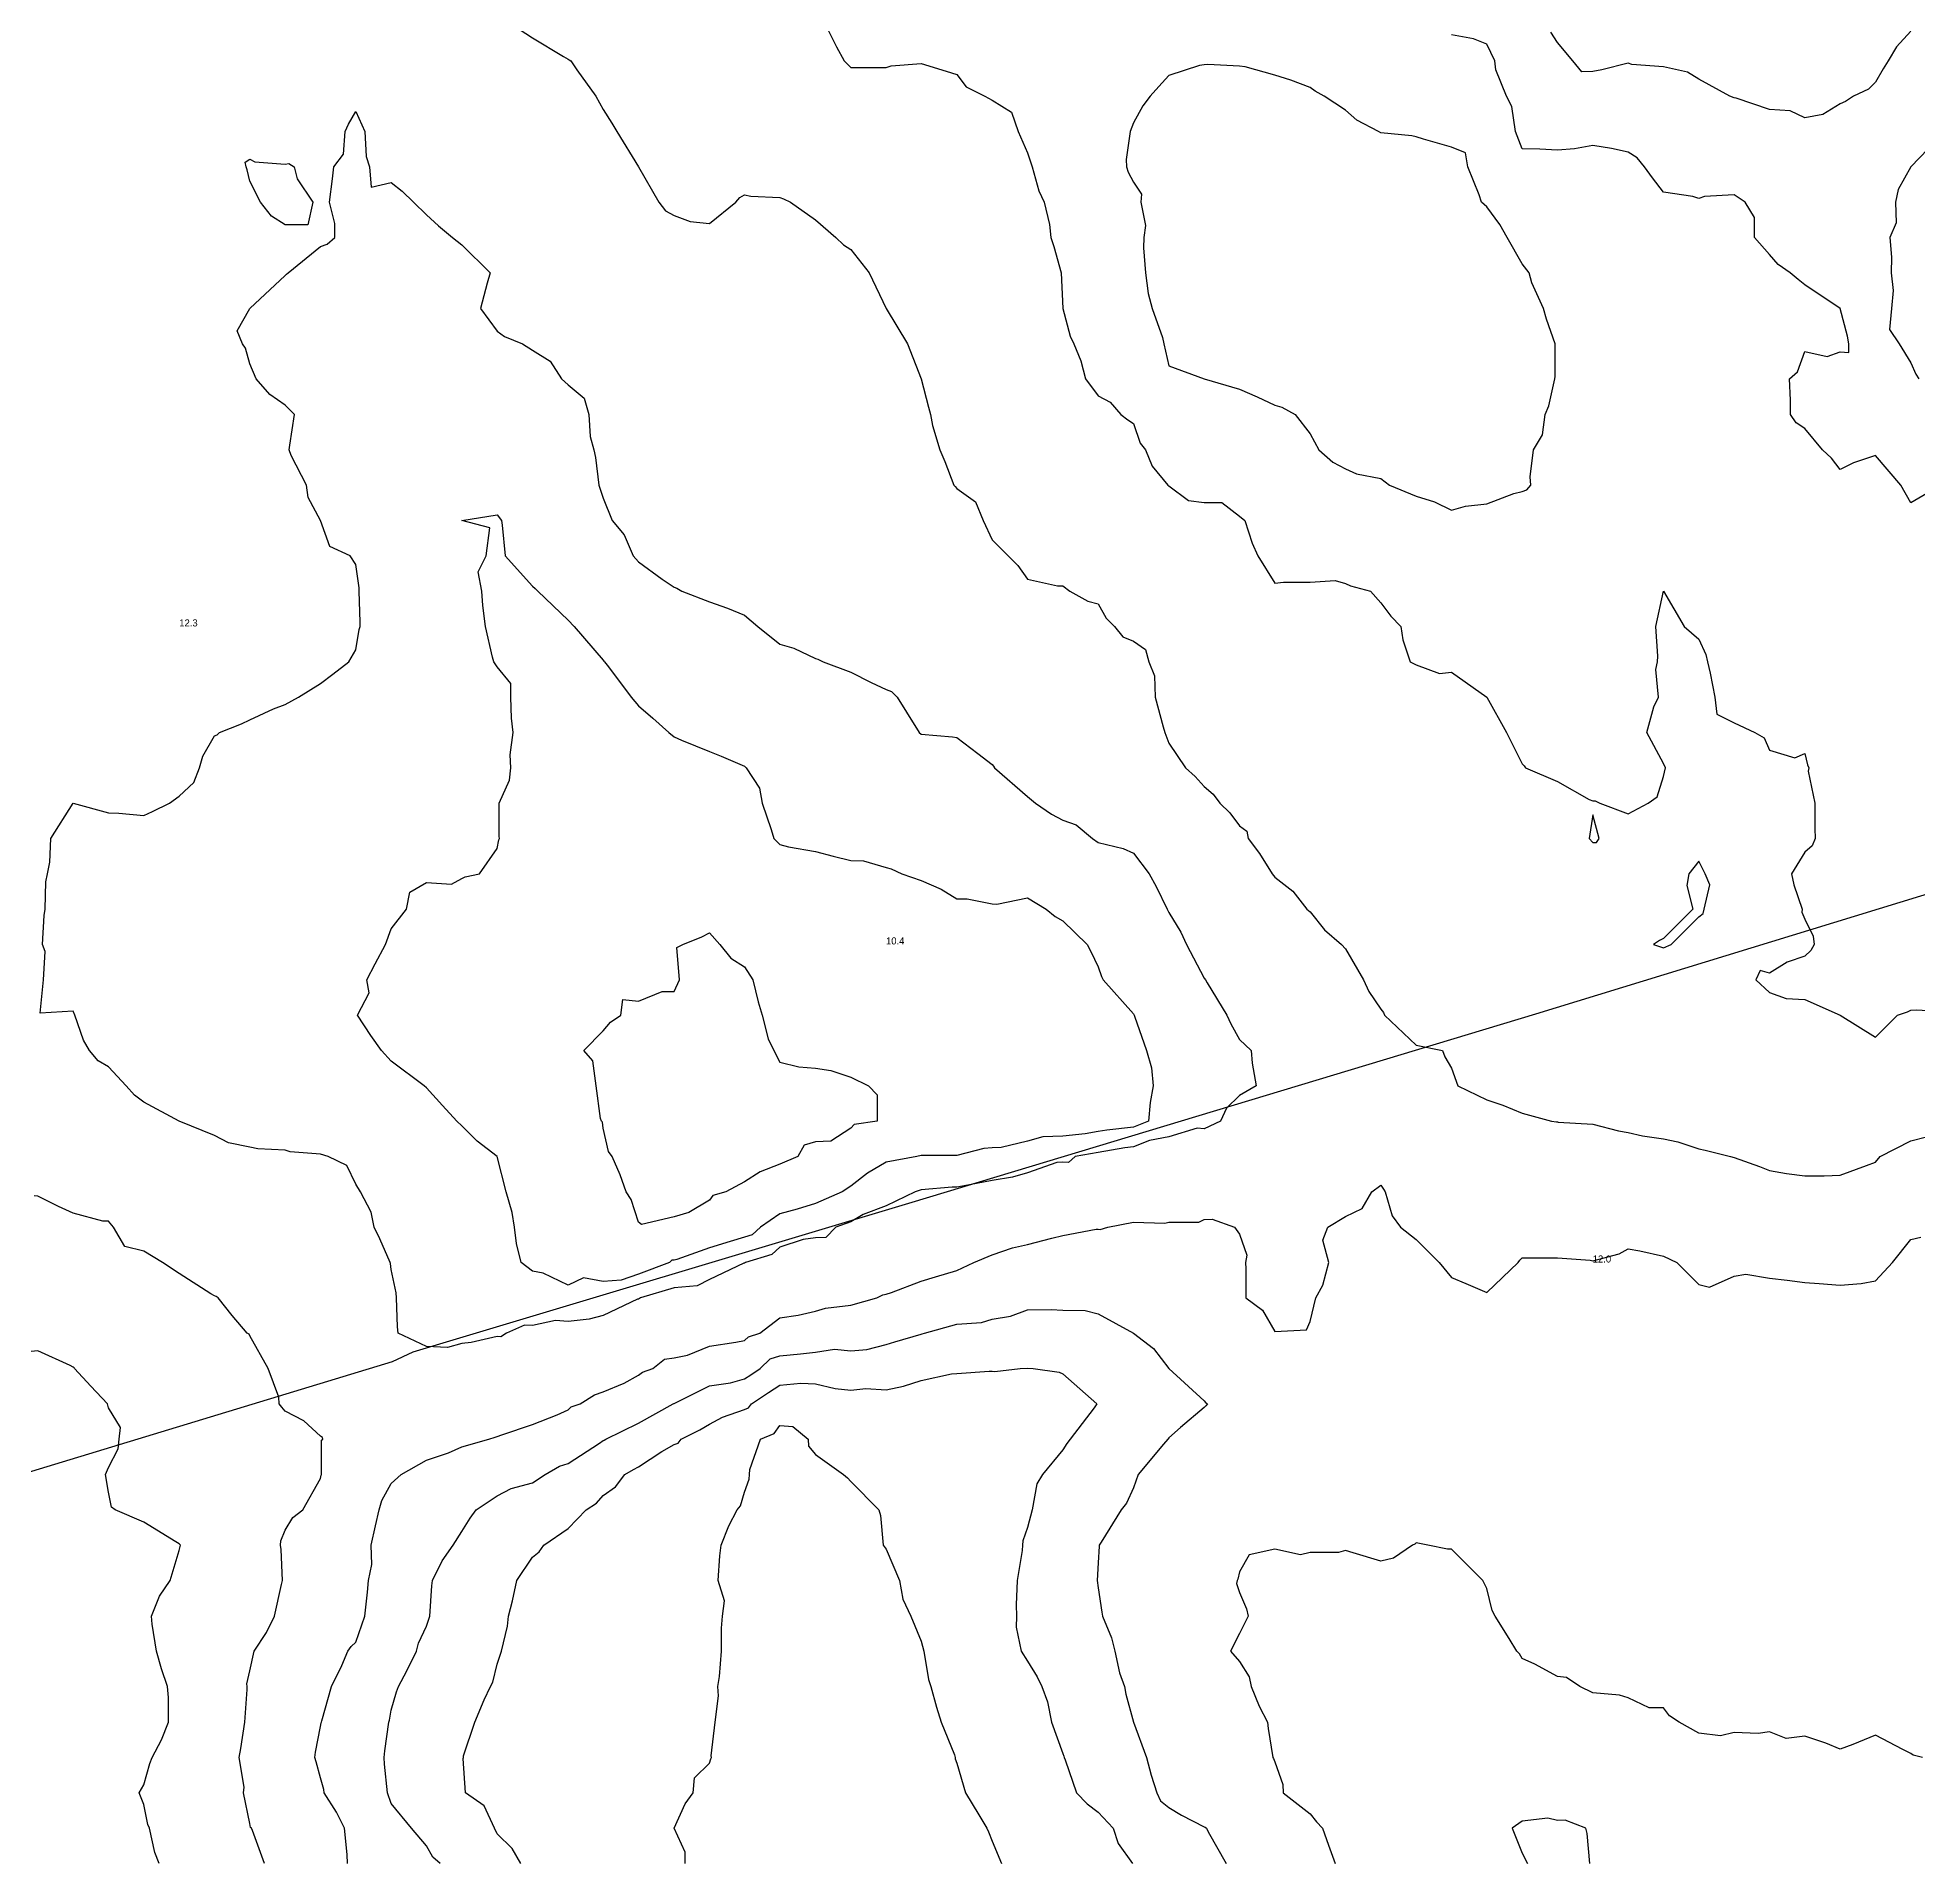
# Model space of a CAD drawing. Extents: x 0 to 650, y 0 to 881.
# Drawn here: x 235 to 501.1, y 0 to 258.3 of the extents above; entities that cross this region are included whole.
import ezdxf

# ---------------------------------------------------------------- set-up
doc = ezdxf.new("R2010")
doc.units = 0
for name, color, linetype in [('CONTOURS_MAJEURES', 3, 'CONTINUOUS'), ('CONTOURS_MINEURES', 8, 'CONTINUOUS'), ('PARCELLE', 4, 'CONTINUOUS'), ('POINTS_COTES', 7, 'CONTINUOUS')]:
    doc.layers.add(name, color=color, linetype=linetype)

msp = doc.modelspace()

# ---------------------------------------------------------------- linework, layer by layer
at = {"layer": 'CONTOURS_MAJEURES'}
for points in [[(400.005, 210.003), (405.002, 208.542), (407.501, 207.499), (409.999, 206.294), (410.999, 205.997), (412.914, 204.995), (414.996, 202.22), (416.248, 199.999), (418.237, 198.235), (420.004, 197.274), (421.566, 196.564), (425.001, 195.928), (426.251, 195.003), (429.998, 193.404), (432.62, 192.622), (434.996, 191.461), (436.999, 191.998), (440.003, 192.351), (443.811, 193.81), (445.001, 194.075), (445.676, 194.326), (446.25, 195.003), (446.136, 196.138), (446.6, 199.999), (447.874, 202.122), (448.284, 204.995), (448.798, 206.197), (449.632, 210.003), (449.657, 210.343), (449.657, 214.999), (448.473, 218.471), (448.042, 219.996), (446.4, 223.601), (446, 225.003), (445.001, 226.298), (442.874, 229.999), (441.852, 231.847), (440.003, 234.351), (439.261, 234.996), (438.949, 236.05), (437.343, 240.003), (436.972, 241.976), (434.996, 242.779), (431.05, 243.948), (429.998, 244.26), (429.41, 244.412), (425.001, 244.839), (424.668, 245), (421.631, 246.626), (420.004, 248.041), (416.999, 249.996), (415.729, 250.729), (414.996, 251.248), (412.271, 252.272), (409.999, 253.001), (405.835, 254.169), (405.002, 254.252), (400.531, 254.477), (400.005, 254.447), (399.337, 254.336), (394.997, 252.955), (393.615, 251.381), (392.398, 249.996), (391.332, 248.664), (390, 246.249), (389.524, 245), (388.959, 241.044), (389.039, 240.003), (389.276, 239.278), (390, 237.826), (391.16, 236.158), (391.048, 234.996), (391.732, 231.732), (391.46, 229.999), (391.443, 228.556), (391.734, 225.003), (392.09, 222.09), (392.673, 219.996), (394.105, 215.891), (394.331, 214.999), (394.997, 211.876), (400.005, 210.003)], [(347.19, 112.188), (350.001, 111.249), (352.5, 109.997), (353.749, 108.748), (353.749, 105.001), (350.475, 104.527), (350.001, 104.002), (347.19, 102.19), (345.004, 102.062), (343.411, 101.594), (342.5, 100.004), (339.996, 98.942), (337.172, 97.827), (334.999, 96.428), (332.334, 94.997), (330.509, 94.49), (330.002, 93.831), (327.087, 92.082), (325.005, 91.47), (320.382, 90.385), (319.997, 90.714), (318.926, 93.926), (318.233, 94.997), (317.39, 97.392), (316.249, 100.004), (315.714, 100.718), (315, 104.002), (314.881, 104.882), (314.737, 105.001), (314.615, 105.385), (314, 109.997), (313.53, 113.532), (312.224, 115.005), (315, 117.78), (315.999, 119.002), (317.498, 120.001), (317.776, 122.222), (319.997, 122), (323.335, 123.332), (325.005, 123.332), (325.774, 124.998), (325.421, 129.588), (326.254, 130.005), (328.931, 131.076), (330.002, 131.67), (331.501, 130.005), (333.056, 128.058), (334.999, 126.818), (336.175, 124.998), (336.903, 121.905), (337.498, 120.001), (338.33, 116.67), (339.127, 115.005), (339.996, 113.336), (342.667, 112.668), (345.004, 112.501), (347.19, 112.188)], [(303.329, -0.001), (302.124, 2.125), (299.998, 4.163), (299.59, 4.995), (298.124, 8.125), (295.5, 10.003), (295.179, 14.821), (295.218, 14.999), (295.228, 15.226), (296.818, 19.996), (298.157, 23.158), (299.052, 25.003), (299.384, 25.617), (299.998, 28.183), (300.586, 29.999), (301.425, 33.568), (301.576, 34.996), (302.139, 37.142), (302.774, 40.003), (304.995, 43.334), (305.926, 44.07), (306.597, 45), (310.003, 47.359), (312.569, 49.996), (314.033, 50.965), (315, 52.045), (316.732, 53.268), (318.021, 55.004), (319.289, 55.711), (319.997, 56.121), (323.271, 58.27), (325.005, 59.238), (325.574, 59.431), (326.004, 60), (328.669, 61.332), (330.002, 62.141), (331.861, 63.137), (334.999, 64.216), (335.542, 64.453), (335.948, 64.996), (338.389, 66.607), (339.996, 67.667), (342.937, 67.937), (345.004, 67.837), (347.815, 67.187), (350.001, 66.966), (352.16, 67.16), (354.998, 66.973), (357.47, 67.527), (359.996, 68.311), (364.275, 69.276), (365.003, 69.289), (369.616, 69.619), (370.001, 69.633), (370.408, 69.595), (373.998, 70.004), (374.998, 70.08), (375.831, 70.004), (379.495, 69.503), (379.995, 69.245), (384.83, 64.996), (384.446, 64.441), (381.078, 60), (380.602, 59.394), (379.995, 58.52), (377.118, 55.004), (376.318, 53.681), (375.664, 49.996), (374.998, 47.498), (374.373, 45.624), (374.316, 45), (374.266, 44.269), (373.57, 40.003), (373.43, 36.567), (373.46, 34.996), (373.399, 33.397), (374.144, 29.999), (374.998, 28.6), (376.403, 26.408), (377.042, 25.003), (377.829, 22.833), (378.396, 19.996), (379.995, 15.554), (380.156, 15.16), (380.208, 14.999), (380.366, 14.629), (381.949, 10.003), (383.438, 8.438), (385.003, 7.221), (387.129, 4.995), (387.824, 2.819), (389.861, -0.001)]]:
    msp.add_lwpolyline(points, dxfattribs=at)
at = {"layer": 'CONTOURS_MINEURES'}
for points in [[(302.304, 260), (304.995, 258.251), (309.377, 255.628), (310.003, 255.253), (310.164, 255.165), (310.387, 255.004), (311.252, 253.752), (313.929, 249.996), (315, 248.123), (316.19, 246.189), (316.922, 245), (319.997, 240.003), (322.859, 234.996), (323.803, 233.797), (325.005, 233.122), (327.276, 232.271), (330.002, 231.998), (333.75, 234.996), (334.31, 235.687), (334.999, 236.05), (335.868, 235.867), (339.996, 235.679), (340.481, 235.48), (341.499, 234.996), (345.004, 232.498), (347.919, 229.999), (349.002, 229), (350.001, 228.334), (352.631, 225.003), (354.998, 219.996), (358.032, 214.999), (359.996, 210.003), (360.997, 205.997), (361.313, 204.995), (361.56, 203.434), (362.608, 199.999), (363.334, 198.333), (364.586, 195.003), (364.77, 194.77), (365.003, 194.502), (367.649, 192.646), (368.751, 189.995), (370.001, 187.27), (372.272, 184.999), (373.635, 183.636), (374.998, 181.668), (379.281, 180.716), (379.995, 180.716), (380.996, 180.002), (383.572, 178.572), (385.003, 178.181), (386.169, 176.163), (387.335, 174.995), (388.519, 173.514), (390, 172.891), (391.718, 171.716), (392.199, 169.998), (392.998, 168), (393.086, 165.002), (394.197, 160.796), (394.442, 159.994), (394.605, 159.603), (394.997, 158.457), (397.369, 154.998), (398.753, 153.749), (400.005, 152.368), (401.29, 151.286), (402.254, 150.002), (403.628, 148.628), (405.002, 146.769), (406.036, 146.039), (406.251, 145.005), (407.857, 142.859), (409.615, 139.998), (409.999, 139.544), (412.562, 137.564), (414.542, 135.001), (414.996, 134.602), (417.053, 132.057), (419.426, 130.005), (420.004, 129.379), (422.564, 124.998), (423.336, 123.332), (425.001, 120.834), (425.393, 120.393), (425.541, 120.001), (429.998, 115.773), (433.746, 115.005), (434.087, 114.094), (434.996, 112.501), (435.906, 109.997), (440.003, 108.042), (442.26, 107.257), (445.001, 106.136), (449.165, 105.001), (449.891, 104.895), (449.998, 104.895), (450.114, 104.885), (454.995, 104.566), (458.621, 103.623), (460.003, 103.402), (462.053, 102.951), (465, 102.503), (467.052, 102.057), (469.997, 101.075), (470.881, 100.886), (474.504, 100.004), (475.005, 99.865), (478.574, 98.574), (480.002, 98.001), (482.414, 97.587), (484.999, 97.273), (487.725, 97.273), (489.996, 97.344), (493.752, 98.753), (495.004, 99.222), (495.645, 100.004), (500.001, 102.211), (502.216, 102.786)], [(346.503, 260), (348.002, 257.002), (349.093, 255.004), (350.001, 254.093), (354.09, 254.093), (354.998, 254.093), (355.712, 254.288), (359.996, 254.618), (363.53, 253.531), (365.003, 253.078), (366.336, 251.331), (369.001, 249.996), (370.001, 249.47), (372.741, 247.74), (373.694, 245), (374.998, 242.002), (375.687, 240.003), (376.618, 236.62), (377.396, 234.996), (378.154, 231.84), (378.329, 229.999), (378.746, 228.75), (379.768, 225.003), (379.995, 219.996), (381.078, 216.079), (381.597, 214.999), (382.57, 212.572), (383.214, 210.003), (385.003, 207.618), (386.72, 206.717), (388.236, 204.995), (389.231, 204.227), (390, 203.692), (390.944, 200.943), (391.734, 199.999), (392.679, 197.682), (394.865, 195.003), (394.997, 194.898), (397.799, 192.797), (400.005, 192.532), (402.537, 192.532), (405.002, 190.591), (405.783, 189.995), (406.787, 186.783), (407.587, 184.999), (409.999, 181.113), (411.248, 181.251), (414.996, 181.251), (418.531, 181.472), (420.004, 181.088), (420.718, 180.716), (423.573, 180.002), (425.001, 178.333), (426.429, 176.425), (427.857, 174.995), (428.124, 173.121), (429.166, 169.998), (429.998, 169.544), (433.33, 168.333), (434.996, 168.529), (440.003, 165.002), (442.78, 159.994), (445.001, 155.553), (445.278, 155.276), (445.5, 154.998), (449.998, 153.043), (454.495, 150.501), (454.995, 150.335), (455.329, 150.335), (455.996, 150.002), (460.003, 148.464), (462.858, 150.002), (464.118, 150.883), (465, 153.749), (465.312, 154.998), (465, 155.623), (462.668, 159.994), (463.637, 163.636), (464.286, 165.002), (463.913, 168.912), (464.138, 169.998), (464.194, 170.804), (463.94, 174.995), (465, 180.002), (467.915, 174.995), (469.997, 173.21), (471.021, 171.02), (471.215, 169.998), (471.607, 168.392), (472.286, 165.002), (472.565, 162.562), (475.005, 161.343), (477.92, 159.994), (479.245, 159.237), (480.002, 157.496), (483.571, 156.426), (484.999, 156.997), (485.399, 155.398), (485.554, 154.998), (485.499, 154.498), (486.398, 150.002), (486.398, 146.404), (486.457, 145.005), (486.059, 143.943), (484.999, 143.058), (483.104, 139.998), (483.429, 138.428), (484.615, 135.001), (484.565, 134.567), (484.999, 133.574), (486.189, 131.195), (486.314, 130.005), (485.861, 129.142), (484.999, 128.336), (482.501, 127.501), (480.002, 125.96), (478.687, 126.315), (478.08, 124.998), (480.002, 123.213), (482.369, 122.368), (484.999, 122.222), (489.996, 120.001), (495.004, 116.878), (498.127, 120.001), (499.533, 120.47), (500.001, 120.715), (500.751, 120.751), (504.998, 120.527)], [(504.285, 195.003), (500.001, 192.499), (498.574, 195.003), (495.004, 199.166), (491.874, 198.125), (489.996, 197.188), (488.781, 198.784), (487.498, 199.999), (484.999, 202.997), (483.8, 203.796), (483, 204.995), (483, 206.998), (482.813, 210.003), (483.97, 211.031), (484.999, 213.889), (488.179, 213.182), (489.996, 213.824), (491.248, 213.75), (491.248, 214.999), (491.051, 216.051), (489.996, 219.996), (484.999, 223.334), (484.079, 224.081), (482.941, 225.003), (481.221, 226.222), (480.002, 227.633), (477.86, 229.999), (477.86, 232.855), (476.542, 234.996), (475.005, 236.05), (470.832, 235.83), (469.997, 235.514), (469.164, 235.83), (465, 236.427), (463.438, 238.439), (462.323, 240.003), (461.302, 241.302), (460.003, 242.099), (457.631, 242.633), (454.995, 243.031), (452.432, 242.566), (449.998, 242.363), (447.499, 242.502), (445.001, 242.569), (444.054, 245), (443.533, 248.529), (442.78, 249.996), (441.282, 253.723), (441.125, 255.004), (440.003, 257.393), (438.125, 258.126), (434.996, 258.705)], [(500.001, 259.219), (497.987, 257.017), (496.789, 255.004), (496.106, 253.899), (495.004, 251.999), (494.003, 250.998), (491.874, 249.996), (490.747, 249.247), (489.996, 248.925), (487.553, 247.442), (484.999, 246.972), (482.947, 247.944), (480.002, 248.111), (475.29, 249.711), (475.005, 249.796), (474.416, 249.996), (469.997, 252.419), (468.398, 253.401), (465, 254.149), (460.529, 254.477), (460.003, 254.67), (456.263, 253.735), (454.995, 253.517), (453.438, 253.444), (452.202, 255.004), (449.998, 257.588), (449.077, 259.08)], [(400.005, 210.003), (405.002, 208.542), (407.501, 207.499), (409.999, 206.294), (410.999, 205.997), (412.914, 204.995), (414.996, 202.22), (416.248, 199.999), (418.237, 198.235), (420.004, 197.274), (421.566, 196.564), (425.001, 195.928), (426.251, 195.003), (429.998, 193.404), (432.62, 192.622), (434.996, 191.461), (436.999, 191.998), (440.003, 192.351), (443.811, 193.81), (445.001, 194.075), (445.676, 194.326), (446.25, 195.003), (446.136, 196.138), (446.6, 199.999), (447.874, 202.122), (448.284, 204.995), (448.798, 206.197), (449.632, 210.003), (449.657, 210.343), (449.657, 214.999), (448.473, 218.471), (448.042, 219.996), (446.4, 223.601), (446, 225.003), (445.001, 226.298), (442.874, 229.999), (441.852, 231.847), (440.003, 234.351), (439.261, 234.996), (438.949, 236.05), (437.343, 240.003), (436.972, 241.976), (434.996, 242.779), (431.05, 243.948), (429.998, 244.26), (429.41, 244.412), (425.001, 244.839), (424.668, 245), (421.631, 246.626), (420.004, 248.041), (416.999, 249.996), (415.729, 250.729), (414.996, 251.248), (412.271, 252.272), (409.999, 253.001), (405.835, 254.169), (405.002, 254.252), (400.531, 254.477), (400.005, 254.447), (399.337, 254.336), (394.997, 252.955), (393.615, 251.381), (392.398, 249.996), (391.332, 248.664), (390, 246.249), (389.524, 245), (388.959, 241.044), (389.039, 240.003), (389.276, 239.278), (390, 237.826), (391.16, 236.158), (391.048, 234.996), (391.732, 231.732), (391.46, 229.999), (391.443, 228.556), (391.734, 225.003), (392.09, 222.09), (392.673, 219.996), (394.105, 215.891), (394.331, 214.999), (394.997, 211.876), (400.005, 210.003)], [(279.165, 184.999), (276.316, 186.313), (275.001, 189.995), (273.216, 193.214), (273.002, 195.003), (270.837, 199.166), (270.53, 199.999), (270.629, 200.623), (271.319, 204.995), (270.004, 206.313), (267.813, 207.812), (265.88, 210.003), (264.996, 212.144), (264.372, 214.375), (263.944, 214.999), (263.179, 216.816), (264.996, 219.996), (270.004, 224.645), (270.176, 224.83), (270.388, 225.003), (275.001, 228.75), (275.91, 229.091), (277, 229.999), (277, 231.998), (276.25, 234.996), (276.667, 238.334), (276.875, 240.003), (278.214, 241.788), (278.461, 245), (278.946, 246.052), (279.998, 247.855), (281.248, 245), (281.468, 241.473), (281.92, 240.003), (282.14, 237.142), (284.995, 237.778), (286.56, 236.561), (288.125, 234.996), (290.003, 233.232), (291.669, 231.665), (293.668, 229.999), (295, 229), (298.998, 225.003), (298.57, 223.572), (297.631, 219.996), (299.998, 216.784), (300.997, 215.998), (303.567, 214.999), (304.995, 214.091), (307.499, 212.501), (309.092, 210.003), (310.003, 209.168), (312.274, 207.271), (312.942, 204.995), (313.126, 201.873), (313.637, 199.999), (313.889, 198.889), (314.375, 195.003), (315, 193.125), (316.249, 189.995), (317.971, 187.969), (319.228, 184.999), (319.997, 184.13), (323.335, 181.668), (325.005, 180.528), (325.389, 180.387), (326.115, 180.002), (330.002, 178.478), (332.581, 177.579), (334.999, 176.588), (336.84, 174.995), (339.996, 172.497), (341.935, 171.932), (345.004, 170.474), (345.349, 170.343), (346.115, 169.998), (350.001, 168.541), (352.916, 167.084), (354.998, 166.088), (355.779, 165.783), (356.56, 165.002), (357.881, 162.883), (359.683, 159.994), (359.996, 159.777), (364.402, 159.395), (365.003, 159.281), (368.002, 156.997), (370.001, 155.452), (370.209, 155.206), (370.357, 154.998), (374.998, 150.938), (376.151, 150.002), (378.433, 148.44), (379.995, 147.564), (381.907, 146.913), (384.201, 145.005), (385.003, 144.449), (388.556, 143.559), (390, 142.905), (392.249, 139.998), (393.224, 138.225), (394.759, 135.001), (394.997, 134.526), (396.727, 131.731), (397.501, 130.005), (400.005, 125.248), (400.183, 124.998), (400.421, 124.581), (403.229, 120.001), (403.78, 118.78), (405.002, 116.566), (406.668, 115.005), (406.787, 113.216), (407.354, 109.997), (405.002, 108.619), (403.161, 106.842), (402.311, 105.001), (400.005, 103.904), (399.014, 104.013), (394.997, 102.768), (392.267, 102.271), (390, 101.365), (388.769, 101.235), (385.003, 100.592), (381.772, 100.004), (380.829, 99.17), (379.995, 99.218), (379.162, 99.17), (374.998, 97.697), (372.9, 97.099), (370.001, 96.607), (365.827, 95.822), (365.003, 95.662), (364.339, 95.662), (359.996, 95.286), (359.139, 94.997), (354.998, 93.012), (351.778, 91.777), (350.001, 90.769), (347.897, 90.001), (346.47, 88.535), (345.004, 88.495), (343.255, 88.256), (339.996, 87.16), (338.852, 86.149), (335.118, 85.004), (334.999, 84.906), (334.899, 84.904), (330.002, 82.607), (328.278, 81.725), (325.005, 81.422), (320.254, 79.997), (319.997, 79.801), (319.815, 79.815), (315, 77.522), (312.993, 77.006), (310.003, 76.68), (308.214, 76.785), (304.995, 76.086), (303.846, 76.149), (301.293, 75), (300.505, 74.493), (299.998, 74.528), (296.318, 73.683), (295, 73.556), (292.968, 72.968), (290.003, 73.127), (285.959, 75), (285.89, 75.892), (285.737, 79.997), (285.711, 80.712), (284.995, 84.003), (284.867, 84.876), (284.829, 85.004), (283.369, 88.374), (282.583, 90.001), (282.14, 92.142), (280.65, 94.997), (279.998, 96.07), (278.72, 98.723), (276.072, 100.004), (275.001, 100.317), (270.677, 100.677), (270.004, 100.901), (266.095, 101.101), (264.996, 101.327), (261.949, 101.954), (259.999, 102.965), (255.002, 105.001), (250.005, 107.707), (248.677, 108.673), (247.501, 109.997), (244.997, 112.684), (243.536, 113.541), (242.284, 115.005), (241.453, 116.458), (240.243, 120.001), (240, 120.556), (235.297, 120.295), (235.792, 124.998), (236.002, 129.003), (235.627, 130.005), (235.884, 134.12), (236.002, 135.001), (236.131, 138.87), (236.348, 139.998), (236.668, 141.667), (236.82, 145.005), (240, 150.002), (244.997, 148.639), (246.428, 148.574), (250.005, 148.264), (251.216, 148.79), (253.639, 150.002), (255.002, 151.001), (257.07, 152.931), (257.857, 154.998), (258.333, 156.664), (259.999, 159.495), (260.356, 159.638), (260.713, 159.994), (263.797, 161.196), (264.996, 161.762), (268.335, 163.333), (270.004, 163.929), (271.878, 165.002), (275.001, 166.924), (276.739, 168.26), (278.999, 169.998), (279.998, 171.664), (280.433, 174.56), (280.604, 174.995), (280.586, 175.584), (280.453, 180.002), (280.453, 180.456), (279.998, 183.75), (279.165, 184.999)], [(502.444, 242.557), (500.001, 240.003), (498.211, 236.79), (497.821, 234.996), (497.927, 232.073), (497.03, 229.999), (497.253, 227.251), (497.198, 225.003), (497.503, 222.499), (497.276, 219.996), (497.003, 216.998), (498.336, 214.999), (500.001, 212.274), (500.695, 210.697), (501.137, 210.003)], [(270.004, 231.816), (268.057, 233.053), (266.499, 234.996), (264.996, 238), (264.596, 239.603), (264.47, 240.003), (264.33, 240.67), (264.996, 241.114), (265.712, 240.717), (270.004, 240.388), (270.504, 240.503), (271.253, 240.003), (271.67, 238.334), (273.891, 234.996), (273.184, 231.816), (270.004, 231.816)], [(299.998, 100.004), (297.173, 102.177), (295, 104.349), (294.251, 105.001), (292.239, 107.236), (290.003, 109.72), (289.669, 109.997), (284.995, 113.502), (283.633, 115.005), (282.102, 117.108), (280.216, 120.001), (281.854, 123.142), (281.545, 124.998), (282.731, 127.267), (284.163, 130.005), (284.995, 132.191), (287.142, 135.001), (287.6, 137.4), (290.003, 138.749), (293.531, 138.528), (295, 139.357), (295.447, 139.552), (297.499, 139.998), (299.998, 143.575), (300.198, 144.805), (300.32, 145.005), (300.275, 145.283), (300.275, 150.002), (301.727, 153.269), (301.911, 154.998), (301.833, 156.833), (302.228, 159.994), (302.013, 162.014), (301.913, 165.002), (301.913, 166.917), (299.998, 169.258), (299.51, 169.998), (299.331, 170.665), (298.332, 174.995), (297.953, 177.954), (297.804, 180.002), (297.272, 182.728), (298.408, 184.999), (298.946, 188.943), (295, 189.995), (299.998, 190.796), (300.586, 189.995), (300.687, 189.306), (301.091, 184.999), (304.995, 180.691), (305.334, 180.341), (305.737, 180.002), (310.003, 175.889), (310.895, 174.995), (315, 170.207), (315.087, 170.086), (315.156, 169.998), (315.714, 169.285), (318.963, 165.002), (319.997, 163.75), (322, 161.997), (324.289, 159.994), (325.005, 159.37), (326.076, 158.924), (330.002, 157.288), (331.668, 156.664), (334.999, 155.215), (335.191, 154.998), (337.091, 152.093), (337.498, 150.002), (338.747, 146.254), (339.14, 145.005), (339.568, 144.576), (339.996, 144.122), (341.198, 143.803), (345.004, 143.169), (347.503, 142.502), (350.001, 141.897), (351.833, 141.834), (354.998, 140.869), (355.712, 140.713), (357.219, 139.998), (359.996, 139.073), (362.82, 137.82), (365.003, 136.459), (366.461, 136.459), (370.001, 135.751), (370.682, 135.683), (374.998, 136.607), (377.643, 135.001), (378.943, 133.95), (379.995, 133.336), (383.479, 130.005), (384.001, 129.003), (385.003, 126.818), (385.479, 125.474), (385.743, 124.998), (390, 120.209), (390.077, 120.078), (390.098, 120.001), (390.139, 119.862), (391.874, 115.005), (392.568, 112.571), (392.801, 109.997), (392.37, 107.627), (392.151, 105.001), (390, 104.14), (386.258, 103.745), (385.003, 103.531), (383.201, 103.204), (379.995, 102.892), (377.198, 102.801), (374.998, 102.157), (371.276, 101.28), (370.001, 101.241), (368.847, 101.157), (365.003, 100.126), (364.881, 100.126), (359.996, 100.126), (359.371, 100.004), (354.998, 99.18), (352.37, 97.631), (350.001, 95.788), (348.802, 94.997), (345.004, 93.36), (342.434, 92.565), (339.996, 91.916), (337.26, 90.001), (336.06, 88.94), (334.999, 88.615), (332.957, 87.959), (330.002, 87.086), (325.421, 85.421), (325.005, 85.347), (324.674, 85.334), (324.356, 85.004), (319.997, 83.381), (317.525, 82.527), (315, 82.308), (312.178, 82.824), (310.003, 81.81), (306.497, 83.502), (304.995, 83.786), (303.389, 85.004), (302.71, 87.716), (302.416, 90.001), (302.08, 92.082), (301.247, 94.997), (299.998, 100.004)], [(455.905, 145.005), (454.995, 148.336), (454.469, 145.005), (454.995, 144.416), (455.551, 144.449), (455.905, 145.005)], [(471.562, 138.436), (470.924, 139.998), (469.997, 141.786), (468.609, 139.998), (468.331, 138.332), (469.164, 135.001), (465, 130.838), (464.445, 130.56), (463.572, 130.005), (465, 129.528), (466.11, 130.005), (469.997, 133.891), (470.623, 134.377), (470.767, 135.001), (471.562, 138.436)], [(347.19, 112.188), (350.001, 111.249), (352.5, 109.997), (353.749, 108.748), (353.749, 105.001), (350.475, 104.527), (350.001, 104.002), (347.19, 102.19), (345.004, 102.062), (343.411, 101.594), (342.5, 100.004), (339.996, 98.942), (337.172, 97.827), (334.999, 96.428), (332.334, 94.997), (330.509, 94.49), (330.002, 93.831), (327.087, 92.082), (325.005, 91.47), (320.382, 90.385), (319.997, 90.714), (318.926, 93.926), (318.233, 94.997), (317.39, 97.392), (316.249, 100.004), (315.714, 100.718), (315, 104.002), (314.881, 104.882), (314.737, 105.001), (314.615, 105.385), (314, 109.997), (313.53, 113.532), (312.224, 115.005), (315, 117.78), (315.999, 119.002), (317.498, 120.001), (317.776, 122.222), (319.997, 122), (323.335, 123.332), (325.005, 123.332), (325.774, 124.998), (325.421, 129.588), (326.254, 130.005), (328.931, 131.076), (330.002, 131.67), (331.501, 130.005), (333.056, 128.058), (334.999, 126.818), (336.175, 124.998), (336.903, 121.905), (337.498, 120.001), (338.33, 116.67), (339.127, 115.005), (339.996, 113.336), (342.667, 112.668), (345.004, 112.501), (347.19, 112.188)], [(278.799, -0.001), (278.749, 1.248), (278.395, 4.995), (277.25, 7.249), (275.511, 10.003), (275.464, 10.465), (275.001, 12.085), (274.377, 14.375), (274.168, 14.999), (274.272, 15.728), (275.001, 19.371), (275.101, 19.896), (275.115, 19.996), (275.18, 20.174), (276.539, 25.003), (277.999, 28.001), (278.856, 29.999), (279.309, 30.689), (279.998, 31.289), (281.275, 34.996), (281.647, 38.351), (281.753, 40.003), (282.257, 42.262), (282.14, 45), (282.775, 47.776), (283.306, 49.996), (283.663, 51.331), (284.995, 53.752), (286.377, 55.004), (290.003, 57.021), (293.09, 58.09), (295, 58.952), (298.822, 60), (299.699, 60.298), (299.998, 60.4), (300.622, 60.625), (304.995, 62.082), (308.448, 63.446), (310.003, 64.179), (310.427, 64.572), (311.732, 64.996), (313.732, 66.267), (315, 66.699), (317.929, 67.932), (319.997, 69.05), (320.529, 69.472), (322, 70.004), (323.659, 71.346), (325.005, 71.503), (326.919, 71.917), (330.002, 73.189), (333.75, 73.751), (334.999, 73.964), (335.527, 74.473), (337.123, 75), (339.996, 77.169), (342.556, 77.554), (345.004, 78.134), (346.451, 78.55), (350.001, 78.968), (353.683, 79.997), (354.568, 80.428), (354.998, 80.541), (355.756, 80.755), (359.996, 82.359), (361.999, 83.001), (365.003, 83.891), (367.402, 85.004), (370.001, 86.087), (372.9, 87.101), (374.998, 87.54), (378.465, 88.471), (379.995, 88.83), (384.714, 89.712), (385.003, 89.738), (385.322, 89.682), (386.366, 90.001), (390, 90.714), (394.442, 90.556), (394.997, 90.732), (399.272, 90.732), (400.005, 91.111), (401.158, 91.154), (404.288, 90.001), (405.002, 89.001), (406.054, 86.056), (405.871, 85.004), (405.911, 84.094), (405.911, 79.997), (408.269, 78.267), (409.999, 75.263), (414.497, 75.5), (414.996, 76.666), (415.798, 79.997), (416.817, 81.818), (417.667, 85.004), (416.817, 88.184), (417.5, 90.001), (420.004, 91.538), (422.371, 92.63), (423.752, 94.997), (425.001, 95.936), (425.396, 95.392), (425.626, 94.997), (426.613, 91.612), (427.777, 90.001), (429.998, 88.263), (433.257, 85.004), (434.996, 82.896), (437.036, 82.037), (440.003, 80.787), (444.445, 85.004), (444.688, 85.316), (445.001, 85.67), (445.667, 85.67), (449.998, 85.67), (454.638, 85.361), (454.995, 85.231), (458.751, 86.253), (460.003, 86.947), (461.668, 86.67), (465, 85.886), (466.874, 85.004), (469.997, 81.874), (471.499, 81.499), (475.005, 83.057), (476.671, 83.335), (480.002, 82.801), (482.501, 82.5), (484.999, 82.2), (487.035, 82.037), (489.996, 81.799), (492.964, 82.037), (495.004, 82.392), (497.403, 85.004), (500.001, 88.252), (501.4, 88.602)], [(267.045, -0.001), (265.354, 4.638), (265.214, 4.995), (265.092, 5.092), (264.996, 5.621), (264.099, 10.003), (264.201, 10.798), (263.488, 14.999), (263.727, 16.268), (264.269, 19.996), (264.604, 24.61), (264.596, 25.003), (264.58, 25.419), (264.996, 27.224), (265.607, 29.999), (267.353, 32.645), (268.48, 34.996), (269.448, 39.447), (269.595, 40.003), (269.415, 44.412), (269.305, 45), (269.378, 45.624), (270.004, 47.141), (271.056, 48.944), (272.503, 49.996), (275.001, 54.447), (275.094, 54.911), (275.144, 55.004), (275.144, 59.857), (275.295, 60), (275.264, 60.263), (275.001, 60.416), (272.611, 62.607), (270.004, 63.997), (269.535, 64.528), (269.12, 64.996), (269.065, 65.935), (267.6, 70.004), (264.996, 74.643), (264.871, 74.875), (264.612, 75), (262.498, 77.498), (260.499, 79.997), (260.207, 80.205), (259.999, 80.291), (259.444, 80.553), (255.002, 83.463), (252.65, 85.004), (250.005, 86.61), (247.286, 87.288), (245.68, 90.001), (244.997, 90.833), (244.164, 90.833), (240, 91.999), (237.918, 92.915), (235.003, 94.372), (234.446, 94.442)], [(291.938, -0.001), (290.898, 0.894), (290.003, 2.497), (287.857, 4.995), (284.995, 8.479), (284.44, 10.003), (284.054, 14.058), (283.98, 14.999), (284.067, 15.927), (284.668, 19.996), (284.736, 20.256), (284.995, 21.665), (285.751, 24.247), (286.023, 25.003), (287.221, 27.224), (288.573, 29.999), (288.839, 31.161), (290.003, 33.568), (290.458, 34.996), (290.748, 39.258), (290.836, 40.003), (292.179, 42.824), (293.751, 45), (295, 46.955), (296.147, 48.849), (296.999, 49.996), (299.998, 52.018), (301.984, 53.013), (304.995, 53.854), (306.792, 55.004), (308.81, 56.193), (310.003, 56.585), (314.464, 59.465), (315, 59.805), (315.125, 59.875), (315.34, 60), (319.997, 62.276), (324.905, 64.996), (324.96, 65.041), (325.005, 65.057), (325.105, 65.097), (330.002, 67.575), (332.989, 67.989), (334.999, 68.543), (335.878, 69.123), (337.213, 70.004), (338.631, 71.369), (339.996, 71.821), (342.917, 72.086), (345.004, 72.333), (347.725, 72.725), (350.001, 72.502), (352.3, 72.702), (354.998, 73.419), (356.235, 73.764), (359.996, 74.872), (360.102, 74.894), (360.451, 75), (365.003, 76.281), (368.495, 76.505), (370.001, 76.983), (372.602, 77.396), (374.998, 78.3), (378.361, 78.363), (379.995, 78.263), (383.2, 78.198), (385.003, 77.748), (390, 75), (392.827, 72.831), (394.997, 70.004), (400.005, 65.432), (400.222, 65.214), (400.481, 64.996), (400.255, 64.747), (400.005, 64.497), (396.666, 61.665), (394.997, 60.208), (394.927, 60.07), (394.872, 60), (394.283, 59.286), (390.681, 55.004), (390, 53.126), (389.039, 50.959), (388.277, 49.996), (385.457, 45.454), (385.15, 45), (385.15, 44.853), (385.003, 42.502), (384.883, 40.003), (385.003, 39.002), (385.543, 35.537), (385.627, 34.996), (386.89, 31.887), (387.362, 29.999), (388.037, 26.966), (388.721, 25.003), (388.922, 23.923), (390, 19.996), (391.837, 14.999), (392.498, 12.501), (393.306, 10.003), (393.84, 8.843), (394.997, 7.924), (396.802, 6.8), (400.005, 5.171), (400.142, 5.132), (400.338, 4.995), (400.56, 4.44), (403.143, -0.001)], [(252.177, -0.001), (251.566, 1.56), (250.774, 4.995), (250.531, 5.522), (250.005, 8.334), (249.337, 10.003), (250.005, 11.113), (250.858, 14.146), (251.171, 14.999), (252.503, 17.497), (253.488, 19.996), (253.488, 23.486), (253.336, 25.003), (252.503, 27.501), (251.778, 29.999), (251.158, 33.843), (251.076, 34.996), (252.183, 37.821), (253.698, 40.003), (255.002, 44.286), (255.168, 45), (255.002, 45.227), (254.502, 45.499), (250.005, 48.267), (245.907, 49.996), (245.414, 50.413), (244.997, 52.5), (244.58, 55.004), (244.997, 56.003), (246.332, 58.668), (246.481, 60), (246.666, 61.665), (244.997, 64.441), (244.836, 64.996), (242.498, 67.5), (240.178, 70.004), (240.108, 70.112), (240, 70.182), (239.545, 70.458), (235.003, 72.502), (232.22, 72.225)], [(303.329, -0.001), (302.124, 2.125), (299.998, 4.163), (299.59, 4.995), (298.124, 8.125), (295.5, 10.003), (295.179, 14.821), (295.218, 14.999), (295.228, 15.226), (296.818, 19.996), (298.157, 23.158), (299.052, 25.003), (299.384, 25.617), (299.998, 28.183), (300.586, 29.999), (301.425, 33.568), (301.576, 34.996), (302.139, 37.142), (302.774, 40.003), (304.995, 43.334), (305.926, 44.07), (306.597, 45), (310.003, 47.359), (312.569, 49.996), (314.033, 50.965), (315, 52.045), (316.732, 53.268), (318.021, 55.004), (319.289, 55.711), (319.997, 56.121), (323.271, 58.27), (325.005, 59.238), (325.574, 59.431), (326.004, 60), (328.669, 61.332), (330.002, 62.141), (331.861, 63.137), (334.999, 64.216), (335.542, 64.453), (335.948, 64.996), (338.389, 66.607), (339.996, 67.667), (342.937, 67.937), (345.004, 67.837), (347.815, 67.187), (350.001, 66.966), (352.16, 67.16), (354.998, 66.973), (357.47, 67.527), (359.996, 68.311), (364.275, 69.276), (365.003, 69.289), (369.616, 69.619), (370.001, 69.633), (370.408, 69.595), (373.998, 70.004), (374.998, 70.08), (375.831, 70.004), (379.495, 69.503), (379.995, 69.245), (384.83, 64.996), (384.446, 64.441), (381.078, 60), (380.602, 59.394), (379.995, 58.52), (377.118, 55.004), (376.318, 53.681), (375.664, 49.996), (374.998, 47.498), (374.373, 45.624), (374.316, 45), (374.266, 44.269), (373.57, 40.003), (373.43, 36.567), (373.46, 34.996), (373.399, 33.397), (374.144, 29.999), (374.998, 28.6), (376.403, 26.408), (377.042, 25.003), (377.829, 22.833), (378.396, 19.996), (379.995, 15.554), (380.156, 15.16), (380.208, 14.999), (380.366, 14.629), (381.949, 10.003), (383.438, 8.438), (385.003, 7.221), (387.129, 4.995), (387.824, 2.819), (389.861, -0.001)], [(326.583, -0.001), (326.583, 1.577), (325.005, 4.995), (326.583, 8.421), (327.73, 10.003), (327.92, 12.085), (330.002, 14.166), (330.202, 14.799), (330.296, 14.999), (330.24, 15.237), (330.835, 19.996), (331.297, 23.705), (331.208, 25.003), (331.459, 26.46), (331.732, 29.999), (331.732, 33.266), (331.876, 34.996), (332.144, 37.142), (331.251, 40.003), (331.472, 43.53), (331.668, 45), (332.778, 47.776), (333.947, 49.996), (334.411, 50.585), (334.999, 52.5), (335.624, 54.378), (335.688, 55.004), (335.739, 55.744), (337.26, 60), (339.163, 60.833), (339.996, 61.948), (341.796, 61.796), (343.968, 60), (344.035, 59.033), (345.004, 57.859), (349.002, 55.004), (349.547, 54.548), (350.001, 54.002), (353.999, 49.996), (354.23, 49.227), (354.582, 45), (354.998, 44.445), (356.902, 40.003), (357.397, 37.399), (358.526, 34.996), (359.996, 31.427), (360.329, 29.999), (360.997, 26.002), (361.344, 25.003), (362.12, 22.12), (362.8, 19.996), (364.669, 15.332), (364.765, 14.999), (364.803, 14.799), (365.003, 14.166), (366.253, 10.003), (368.127, 6.873), (369.287, 4.995), (369.484, 4.478), (370.001, 3.122), (371.316, -0.001)], [(501.667, 14.999), (500.314, 15.311), (500.001, 15.554), (498.891, 16.109), (495.004, 18.155), (491.817, 16.816), (489.996, 16.175), (487.997, 16.998), (484.999, 17.997), (482.354, 17.644), (480.002, 18.617), (478.403, 18.397), (475.005, 18.538), (473.057, 18.053), (469.997, 18.434), (467.221, 19.996), (465.869, 20.866), (465, 21.999), (463.001, 21.999), (460.003, 23.422), (458.801, 23.801), (454.995, 24.132), (453.178, 25.003), (451.293, 26.298), (449.998, 26.46), (446.818, 28.183), (445.001, 29), (444.623, 29.622), (444.26, 29.999), (443.183, 31.816), (441.169, 34.996), (440.764, 35.758), (440.003, 38.891), (439.447, 40.003), (434.996, 44.445), (434.44, 44.445), (431.664, 45), (429.998, 45.333), (429.826, 45.172), (429.499, 45), (426.8, 43.201), (425.001, 42.751), (421.075, 43.929), (420.004, 44.286), (419.003, 44), (414.996, 44), (413.633, 43.637), (409.999, 44.445), (406.365, 43.637), (405.002, 41.252), (404.775, 40.23), (404.69, 40.003), (404.586, 39.586), (405.002, 38.334), (406.001, 35.997), (406.251, 34.996), (405.002, 32.498), (403.753, 29.999), (405.002, 28.572), (406.39, 26.391), (406.668, 25.003), (407.778, 22.221), (409, 19.996), (409.091, 19.087), (409.736, 14.999), (409.833, 14.833), (409.999, 14.375), (411.165, 11.169), (411.205, 10.003), (414.996, 7.025), (415.891, 5.889), (416.743, 4.995), (417.587, 2.583), (418.573, -0.001)], [(454.578, -0.001), (454.226, 4.227), (453.995, 4.995), (451.108, 6.108), (449.998, 6.05), (448.619, 6.377), (445.001, 5.958), (443.612, 4.995), (445.001, 1.426), (445.769, -0.001)]]:
    msp.add_lwpolyline(points, dxfattribs=at)
at = {"layer": 'PARCELLE'}
msp.add_lwpolyline([(631.098, 447.038), (628.351, 399.436), (626.265, 339.663), (624.268, 312.115), (624.158, 294.724), (626.222, 271.242), (628.532, 248.528), (630.981, 216.551), (632.687, 174.661), (603.091, 167.78), (522.462, 143.317), (446.912, 120.126), (358.659, 93.493), (288.053, 72.341), (285.133, 70.934), (210.466, 48.254)], dxfattribs=at)

# ---------------------------------------------------------------- texts
at = {"layer": 'POINTS_COTES'}
for s, p in [('12.3', (255.002, 174.995)), ('10.4', (354.998, 130.005)), ('12.0', (454.995, 85.004))]:
    msp.add_text(s, height=1, dxfattribs=at).set_placement(p)

doc.saveas('drawing.dxf')
